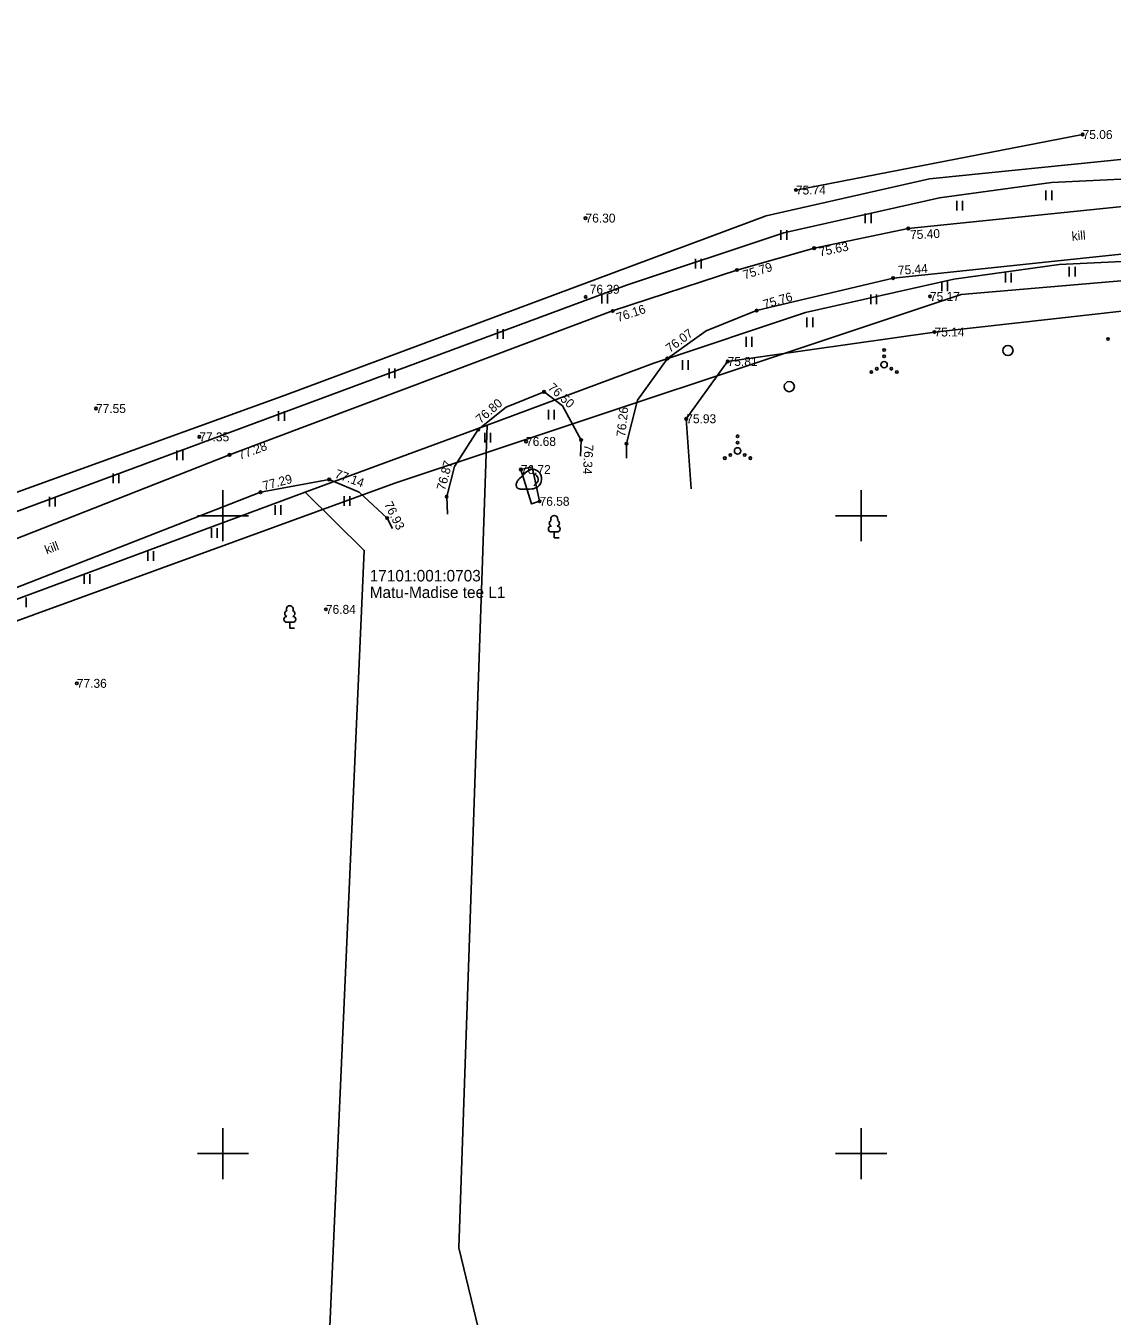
# Model space of a CAD drawing. Extents: x 637737 to 638667, y 6454393 to 6455267.
# Drawn here: x 637984.6 to 638069.7, y 6454637.3 to 6454738.4 of the extents above; entities that cross this region are included whole.
import ezdxf

# ---------------------------------------------------------------- set-up
doc = ezdxf.new("R2010")
doc.units = 0
for name, color, linetype in [('HALJASTUS', 7, 'Continuous'), ('KORGUS-EH2000', 7, 'Continuous'), ('MOOTPIIR', 7, 'Continuous'), ('PIIR', 7, 'Continuous'), ('PUU', 7, 'Continuous'), ('RELJEEF', 7, 'Continuous'), ('TEE', 7, 'Continuous'), ('VORK', 7, 'Continuous')]:
    doc.layers.add(name, color=color, linetype=linetype)

msp = doc.modelspace()

# ---------------------------------------------------------------- linework, layer by layer
at = {"layer": 'HALJASTUS'}
for p, q in [((638064.48, 6454725.49), (638064.48, 6454724.73)), ((638064.94, 6454725.49), (638064.94, 6454724.73)), ((638057.5, 6454724.68), (638057.5, 6454723.92)), ((638057.95, 6454724.68), (638057.95, 6454723.92)), ((638050.32, 6454723.7), (638050.32, 6454722.94)), ((638050.78, 6454723.7), (638050.78, 6454722.94)), ((638043.72, 6454722.39), (638043.72, 6454721.63)), ((638044.17, 6454722.39), (638044.17, 6454721.63)), ((638037.02, 6454720.14), (638037.02, 6454719.38)), ((638037.47, 6454720.14), (638037.47, 6454719.38)), ((638066.3, 6454719.5), (638066.3, 6454718.74)), ((638066.76, 6454719.5), (638066.76, 6454718.74)), ((638056.32, 6454718.35), (638056.32, 6454717.59)), ((638056.77, 6454718.35), (638056.77, 6454717.59)), ((638061.31, 6454719.05), (638061.31, 6454718.29)), ((638061.76, 6454719.05), (638061.76, 6454718.29)), ((638029.68, 6454717.4), (638029.68, 6454716.64)), ((638030.14, 6454717.4), (638030.14, 6454716.64)), ((638050.75, 6454717.34), (638050.75, 6454716.58)), ((638051.2, 6454717.34), (638051.2, 6454716.58)), ((638045.75, 6454715.53), (638045.75, 6454714.77)), ((638046.21, 6454715.53), (638046.21, 6454714.77)), ((638021.51, 6454714.63), (638021.51, 6454713.87)), ((638021.96, 6454714.63), (638021.96, 6454713.87)), ((638040.99, 6454714.01), (638040.99, 6454713.25)), ((638041.44, 6454714.01), (638041.44, 6454713.25)), ((638036, 6454712.2), (638036, 6454711.44)), ((638036.45, 6454712.2), (638036.45, 6454711.44)), ((638013.03, 6454711.54), (638013.03, 6454710.78)), ((638013.48, 6454711.54), (638013.48, 6454710.78)), ((638004.36, 6454708.2), (638004.36, 6454707.44)), ((638004.82, 6454708.2), (638004.82, 6454707.44)), ((638025.51, 6454708.3), (638025.51, 6454707.54)), ((638025.96, 6454708.3), (638025.96, 6454707.54)), ((638020.52, 6454706.49), (638020.52, 6454705.73)), ((638020.97, 6454706.49), (638020.97, 6454705.73)), ((637996.4, 6454705.11), (637996.4, 6454704.35)), ((637996.85, 6454705.11), (637996.85, 6454704.35)), ((637991.4, 6454703.3), (637991.4, 6454702.54)), ((637991.86, 6454703.3), (637991.86, 6454702.54)), ((637986.41, 6454701.49), (637986.41, 6454700.73)), ((637986.87, 6454701.49), (637986.87, 6454700.73)), ((638009.49, 6454701.53), (638009.49, 6454700.77)), ((638009.94, 6454701.53), (638009.94, 6454700.77)), ((638004.09, 6454700.84), (638004.09, 6454700.08)), ((638004.55, 6454700.84), (638004.55, 6454700.08)), ((637999.1, 6454699.03), (637999.1, 6454698.27)), ((637999.56, 6454699.03), (637999.56, 6454698.27)), ((637994.11, 6454697.22), (637994.11, 6454696.46)), ((637994.56, 6454697.22), (637994.56, 6454696.46)), ((637989.12, 6454695.41), (637989.12, 6454694.65)), ((637989.57, 6454695.41), (637989.57, 6454694.65)), ((637984.58, 6454693.6), (637984.58, 6454692.84))]:
    msp.add_line(p, q, dxfattribs=at)
for points in [[(638044.89, 6454725.53), (638067.35, 6454729.88)], [(638088.68, 6454714.59), (638086.61, 6454717.14), (638079.75, 6454717.08), (638055.75, 6454714.4), (638039.54, 6454712.09), (638036.3, 6454707.6), (638036.69, 6454702.12)]]:
    msp.add_lwpolyline(points, dxfattribs=at)
for centre, radius in [((638051.8, 6454712.99), 0.1), ((638061.5, 6454712.95), 0.4), ((638069.34, 6454713.85), 0.1), ((638051.8, 6454711.84), 0.25), ((638051.8, 6454712.49), 0.1), ((638050.8, 6454711.27), 0.1), ((638051.23, 6454711.52), 0.1), ((638052.36, 6454711.52), 0.1), ((638052.8, 6454711.27), 0.1), ((638044.37, 6454710.12), 0.4), ((638040.32, 6454706.23), 0.1), ((638040.32, 6454705.08), 0.25), ((638040.32, 6454705.73), 0.1), ((638039.32, 6454704.51), 0.1), ((638039.75, 6454704.76), 0.1), ((638040.88, 6454704.76), 0.1), ((638041.32, 6454704.51), 0.1)]:
    msp.add_circle(centre, radius, dxfattribs=at)
at = {"layer": 'KORGUS-EH2000'}
for centre, radius in [((638067.35, 6454729.88), 0.1), ((638044.89, 6454725.53), 0.1), ((638028.41, 6454723.33), 0.1), ((638053.69, 6454722.51), 0.102), ((638046.32, 6454720.97), 0.102), ((638040.27, 6454719.26), 0.102), ((638052.51, 6454718.63), 0.102), ((638028.42, 6454717.15), 0.1), ((638055.39, 6454717.19), 0.1), ((638030.53, 6454716.05), 0.102), ((638041.81, 6454716.08), 0.102), ((638055.75, 6454714.4), 0.1), ((638034.82, 6454712.32), 0.102), ((638039.54, 6454712.09), 0.1), ((638025.16, 6454709.71), 0.102), ((637990.06, 6454708.4), 0.1), ((638036.3, 6454707.6), 0.1), ((637998.15, 6454706.18), 0.1), ((638020.01, 6454706.75), 0.102), ((638028.06, 6454705.93), 0.102), ((638023.75, 6454705.82), 0.1), ((638031.62, 6454705.65), 0.102), ((638000.52, 6454704.77), 0.102), ((638023.34, 6454703.62), 0.1), ((638008.33, 6454702.84), 0.102), ((638002.94, 6454701.84), 0.102), ((638017.53, 6454701.5), 0.102), ((638024.81, 6454701.13), 0.1), ((638012.87, 6454699.82), 0.102), ((638008.07, 6454692.66), 0.1), ((637988.56, 6454686.86), 0.1)]:
    msp.add_circle(centre, radius, dxfattribs=at)
at = {"layer": 'MOOTPIIR'}
msp.add_lwpolyline([(638070.84, 6454727.97), (638055.36, 6454726.4), (638042.56, 6454723.5), (638004.87, 6454709.45), (637871.71, 6454661.25), (637868.47, 6454669.12), (637860.63, 6454663.51), (637862.67, 6454647.57), (638013.46, 6454702.54), (638057.83, 6454717.33), (638071.56, 6454718.52)], dxfattribs=at)
at = {"layer": 'PIIR'}
for points in [[(637857.86, 6454655.09), (638053.78, 6454849.43), (638077.8, 6454838.98), (638210.5, 6454737.22), (638202.64, 6454737.9), (638181.48, 6454738.62), (638170.54, 6454738.21), (638158.71, 6454736.72), (638148.3, 6454734.67), (638120.46, 6454728.17), (638110, 6454726.8), (638099.86, 6454726.3), (638074.71, 6454726.59), (638064.9, 6454726.12), (638056.13, 6454724.91), (638043.94, 6454722.18), (638031.61, 6454718.06), (637888.57, 6454664.96), (637869.93, 6454658.46)], [(638020.69, 6454707.11), (638018.49, 6454642.61), (638030.32, 6454593.66), (638041.78, 6454504.76), (638033.49, 6454499.81), (638028.45, 6454508.84), (638021.37, 6454552.23), (638015.76, 6454594.35), (638008.38, 6454636.46), (638011.07, 6454697.28), (638006.45, 6454701.85)], [(637745.49, 6454627.66), (637750.76, 6454661.76), (637792.15, 6454655.76), (637833.25, 6454646.59), (637844.74, 6454646.01), (637858.92, 6454648.67), (637871.88, 6454652.29), (637890.74, 6454658.87), (638006.45, 6454701.85), (638011.07, 6454697.28), (638008.38, 6454636.46), (638015.76, 6454594.35), (638021.37, 6454552.23), (638028.45, 6454508.84), (638033.49, 6454499.81), (637861.1, 6454396.86), (637850.21, 6454393.03), (637840.43, 6454398.34), (637739.39, 6454549.95), (637737.03, 6454554.43)]]:
    msp.add_lwpolyline(points, close=True, dxfattribs=at)
for points in [[(638074.85, 6454720.13), (638065.51, 6454719.68), (638057.26, 6454718.54), (638045.65, 6454715.94), (638033.76, 6454711.97), (638020.69, 6454707.11), (638006.45, 6454701.85), (637890.74, 6454658.87), (637871.88, 6454652.29), (637858.92, 6454648.67), (637844.74, 6454646.01), (637845.67, 6454652.69), (637857.86, 6454655.09), (637869.93, 6454658.46), (637888.57, 6454664.96), (638031.61, 6454718.06), (638043.94, 6454722.18), (638056.13, 6454724.91), (638064.9, 6454726.12), (638074.71, 6454726.59)], [(638075.54, 6454525.28), (638041.78, 6454504.76), (638030.32, 6454593.66), (638018.49, 6454642.61), (638020.69, 6454707.11), (638033.76, 6454711.97), (638045.65, 6454715.94), (638057.26, 6454718.54), (638065.51, 6454719.68), (638074.85, 6454720.13)]]:
    msp.add_lwpolyline(points, dxfattribs=at)
at = {"layer": 'PUU'}
for p, q in [((638026.19, 6454698.73), (638025.73, 6454698.73)), ((638025.96, 6454698.27), (638025.96, 6454698.73)), ((638026.33, 6454698.27), (638025.96, 6454698.27)), ((638005.47, 6454691.65), (638005.01, 6454691.65)), ((638005.24, 6454691.19), (638005.24, 6454691.65)), ((638005.61, 6454691.19), (638005.24, 6454691.19))]:
    msp.add_line(p, q, dxfattribs=at)
for centre, radius, start, end in [((638025.96, 6454699.75), 0.27, 332.5799, 207.4201), ((638025.73, 6454698.96), 0.232, 90.0016, 269.3953), ((638025.79, 6454699.41), 0.227, 109.0217, 253.1415), ((638026.13, 6454699.41), 0.227, 286.8508, 70.9859), ((638026.19, 6454698.96), 0.232, 270.6047, 89.9984), ((638005.24, 6454692.67), 0.27, 332.5799, 207.4201), ((638005.01, 6454691.88), 0.232, 90.0016, 269.3953), ((638005.07, 6454692.33), 0.227, 109.0217, 253.1415), ((638005.41, 6454692.33), 0.227, 286.8508, 70.9859), ((638005.47, 6454691.88), 0.232, 270.6047, 89.9984)]:
    msp.add_arc(centre, radius, start, end, dxfattribs=at)
at = {"layer": 'RELJEEF'}
for points in [[(638022.97, 6454702.47), (638022.99, 6454702.55), (638023.02, 6454702.61), (638023.04, 6454702.67), (638023.07, 6454702.73), (638023.12, 6454702.8), (638023.18, 6454702.86), (638023.27, 6454702.94), (638023.4, 6454703.06), (638023.49, 6454703.15), (638023.62, 6454703.28), (638023.69, 6454703.35), (638023.79, 6454703.44), (638023.87, 6454703.49), (638023.96, 6454703.55), (638024.06, 6454703.6), (638024.15, 6454703.62), (638024.25, 6454703.64), (638024.33, 6454703.63), (638024.42, 6454703.62), (638024.5, 6454703.59), (638024.6, 6454703.54), (638024.66, 6454703.5), (638024.74, 6454703.44), (638024.8, 6454703.38), (638024.85, 6454703.29), (638024.89, 6454703.23), (638024.92, 6454703.15), (638024.94, 6454703.07), (638024.95, 6454702.99), (638024.96, 6454702.9), (638024.96, 6454702.81), (638024.94, 6454702.71), (638024.92, 6454702.62), (638024.88, 6454702.53), (638024.84, 6454702.46), (638024.78, 6454702.38), (638024.72, 6454702.32), (638024.67, 6454702.27), (638024.59, 6454702.22), (638024.51, 6454702.18), (638024.43, 6454702.15), (638024.33, 6454702.12), (638024.2, 6454702.1), (638024.04, 6454702.09), (638023.74, 6454702.08), (638023.48, 6454702.08), (638023.32, 6454702.08), (638023.23, 6454702.1), (638023.15, 6454702.12), (638023.1, 6454702.15), (638023.05, 6454702.19), (638023.01, 6454702.25), (638022.99, 6454702.33), (638022.98, 6454702.4), (638022.97, 6454702.47)], [(638024.36, 6454702.34), (638024.4, 6454702.39), (638024.47, 6454702.46), (638024.54, 6454702.54), (638024.61, 6454702.61), (638024.66, 6454702.69), (638024.69, 6454702.79), (638024.69, 6454702.89), (638024.67, 6454702.99), (638024.62, 6454703.08), (638024.56, 6454703.15), (638024.5, 6454703.23), (638024.43, 6454703.3)]]:
    msp.add_lwpolyline(points, dxfattribs=at)
msp.add_lwpolyline([(638024.81, 6454701.13), (638024.17, 6454700.92), (638023.33, 6454703.62), (638024.22, 6454703.82)], close=True, dxfattribs=at)
at = {"layer": 'TEE'}
for points in [[(638239.16, 6454730.15), (638234.44, 6454729.91), (638225.42, 6454730.46), (638208.17, 6454731.65), (638196.59, 6454732.92), (638184.15, 6454733.09), (638176.51, 6454733.03), (638156.4, 6454730.74), (638145.59, 6454728.3), (638132.49, 6454724.88), (638124.29, 6454723.01), (638106.86, 6454721.11), (638094.47, 6454720.83), (638080.05, 6454721.51), (638052.51, 6454718.63), (638041.81, 6454716.08), (638037.87, 6454714.5), (638034.82, 6454712.32), (638032.49, 6454709.06), (638031.62, 6454705.65), (638031.62, 6454704.5)], [(637859.53, 6454653.94), (637870.85, 6454656.93), (637888.8, 6454663.59), (637904.52, 6454668.77), (637921.18, 6454675.21), (637940.16, 6454681.92), (637953.59, 6454687.03), (637977.08, 6454695.55), (638000.52, 6454704.77), (638030.53, 6454716.05), (638040.27, 6454719.26), (638046.31, 6454720.97), (638053.69, 6454722.51), (638079.9, 6454725.21)], [(638028.01, 6454704.68), (638028.06, 6454705.93), (638026.61, 6454708.61), (638025.16, 6454709.71), (638022.19, 6454708.51), (638020.01, 6454706.75), (638018.15, 6454703.87), (638017.53, 6454701.5), (638017.6, 6454700.11)], [(638013.28, 6454699.01), (638012.87, 6454699.82), (638010.68, 6454701.86), (638008.33, 6454702.84), (638002.94, 6454701.84), (637978.96, 6454692.46), (637955.47, 6454684.03), (637940.9, 6454678.51), (637923.47, 6454672.23), (637905.49, 6454665.5), (637891, 6454660.18), (637872.2, 6454653.24), (637860.23, 6454650.19)]]:
    msp.add_lwpolyline(points, dxfattribs=at)
at = {"layer": 'VORK'}
for p, q in [((638000, 6454702), (638000, 6454698)), ((638050, 6454702), (638050, 6454698)), ((637998, 6454700), (638002, 6454700)), ((638048, 6454700), (638052, 6454700)), ((638000, 6454652), (638000, 6454648)), ((638050, 6454652), (638050, 6454648)), ((637998, 6454650), (638002, 6454650)), ((638048, 6454650), (638052, 6454650))]:
    msp.add_line(p, q, dxfattribs=at)

# ---------------------------------------------------------------- texts
at = {"layer": 'KORGUS-EH2000'}
for s, p in [('75.06', (638067.35, 6454729.53)), ('75.74', (638044.89, 6454725.18)), ('76.30', (638028.41, 6454722.98)), ('76.39', (638028.74, 6454717.4)), ('75.17', (638055.39, 6454716.84)), ('75.14', (638055.75, 6454714.05)), ('75.81', (638039.54, 6454711.74)), ('77.55', (637990.06, 6454708.05)), ('75.93', (638036.3, 6454707.25)), ('77.35', (637998.15, 6454705.83)), ('76.68', (638023.75, 6454705.47)), ('76.72', (638023.34, 6454703.27)), ('76.58', (638024.81, 6454700.78)), ('76.84', (638008.07, 6454692.31)), ('77.36', (637988.56, 6454686.51))]:
    msp.add_text(s, height=0.7, dxfattribs=at).set_placement(p)
for s, rotation, p in [('75.40', 2.7414, (638053.85, 6454721.67)), ('75.63', 11.8068, (638046.77, 6454720.32)), ('75.79', 17.2036, (638040.87, 6454718.52)), ('75.44', 3.8376, (638052.9, 6454718.88)), ('75.76', 16.4855, (638042.44, 6454716.21)), ('76.16', 18.2653, (638030.96, 6454715.18)), ('76.07', 36.6956, (638035.02, 6454712.75)), ('76.50', 317.7564, (638025.41, 6454709.96)), ('76.80', 40.4686, (638020.18, 6454707.19)), ('76.26', 84.0166, (638031.52, 6454706.16)), ('77.28', 20.5696, (638001.34, 6454704.37)), ('76.34', 266.791, (638028.33, 6454705.6)), ('76.87', 75.1322, (638017.4, 6454701.94)), ('77.29', 14.7282, (638003.22, 6454701.99)), ('77.14', 339.9847, (638008.71, 6454703.01)), ('76.93', 296.3941, (638012.61, 6454700.91))]:
    msp.add_text(s, height=0.7, rotation=rotation, dxfattribs=at).set_placement(p)
at = {"layer": 'PIIR'}
for s, p in [('17101:001:0703', (638011.5, 6454694.85)), ('Matu-Madise tee L1', (638011.5, 6454693.55))]:
    msp.add_text(s, height=0.9, dxfattribs=at).set_placement(p)
at = {"layer": 'TEE'}
for rotation, p in [(5, (638066.52, 6454721.56)), (20.9888, (637986.2, 6454696.97))]:
    msp.add_text('kill', height=0.7, rotation=rotation, dxfattribs=at).set_placement(p)

doc.saveas('drawing.dxf')
